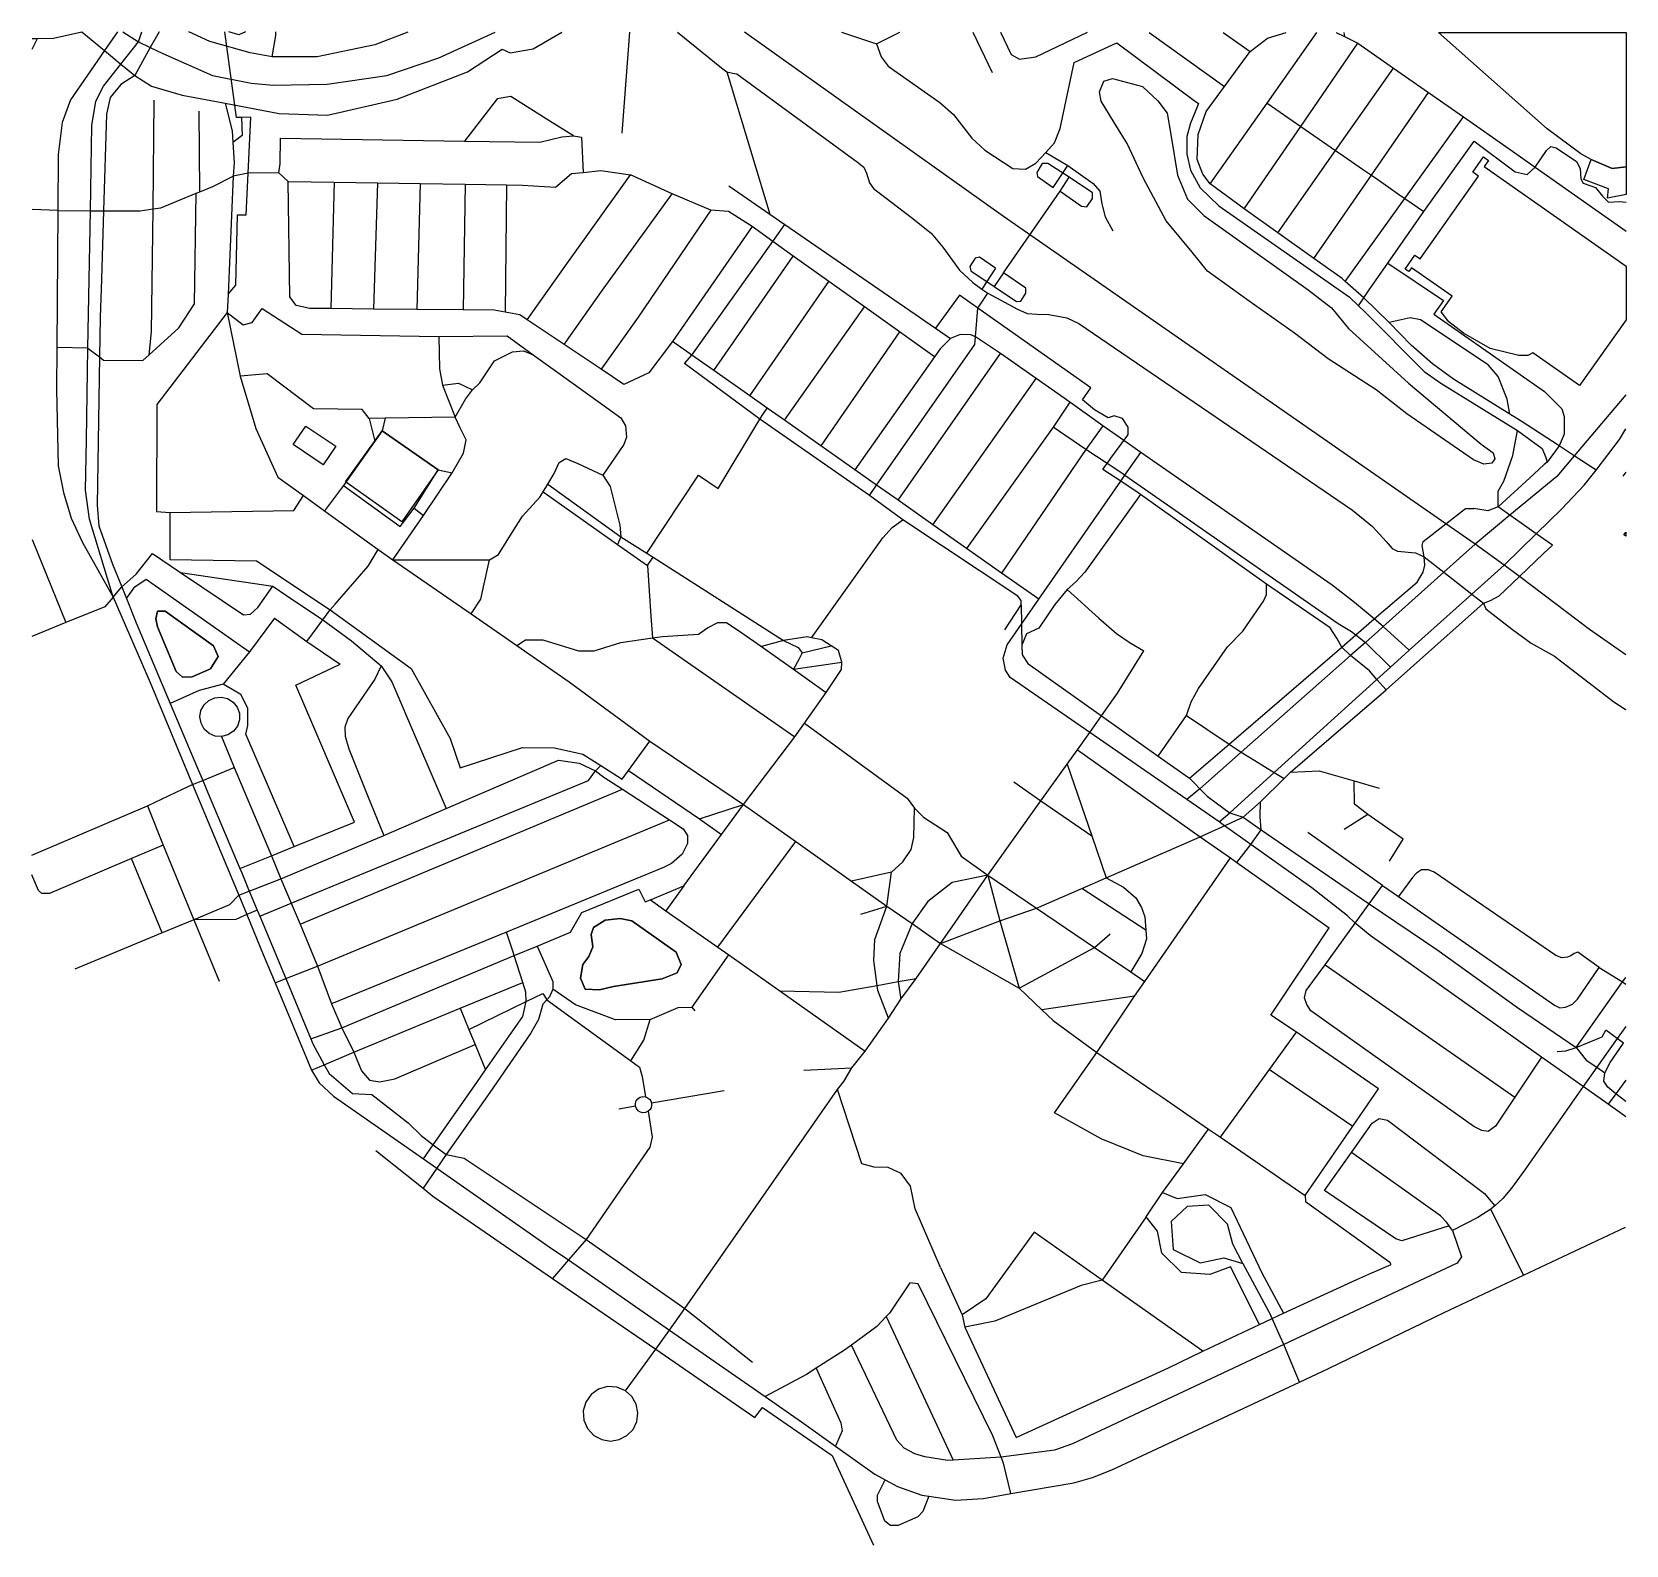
# Model space of a CAD drawing. Header units: millimetres. Extents: x 0 to 714, y 36 to 714.
import ezdxf

# ---------------------------------------------------------------- set-up
doc = ezdxf.new("R2010")
doc.units = ezdxf.units.MM

msp = doc.modelspace()

# ---------------------------------------------------------------- linework, layer by layer
at = {"layer": 'major_roads'}
for points in [[(40.9121, 714.2965), (47.9105, 709.7847), (53.2061, 707.2842), (58.7462, 704.6628), (81.0043, 694.8182), (98.4331, 691.3093), (108.2113, 690.367), (132.4625, 690.8483), (159.1761, 694.7833), (182.4364, 702.6389), (207.6484, 714.2256)], [(168.5566, 714.2423), (153.7388, 708.5672), (128.0105, 703.1552), (107.7281, 703.1642), (97.8606, 704.8588), (79.9029, 710.0489), (70.3888, 714.284)], [(435.3219, 631.5335), (319.4066, 714.1781)], [(714.1817, 435.182), (697.9199, 446.5936), (666.4742, 470.25), (659.6718, 475.3697), (646.6209, 484.8287), (633.5617, 493.8978), (435.3219, 631.5335)]]:
    msp.add_lwpolyline(points, dxfattribs=at)
at = {"layer": 'minor_roads'}
for points in [[(38.4626, 714.2976), (32.6786, 705.9469), (17.4303, 683.9165), (13.6527, 673.6935), (11.935, 659.3835), (11.7605, 634.2166), (11.3333, 572.9153), (11.2025, 554.0355), (11.8715, 519.953), (14.27, 508.0185), (17.6791, 496.4179), (22.8243, 485.513), (36.6176, 460.9898)], [(36.6176, 460.9898), (25.9094, 496.0798), (24.204, 509.0356), (24.5565, 531.5371), (25.2678, 572.6397), (26.347, 634.145), (27.0162, 672.3223), (28.7324, 683.2334), (32.1662, 690.0483), (40.0261, 699.9072), (47.9105, 709.7847), (49.4355, 714.2929)], [(107.7281, 703.1642), (109.4518, 712.7195), (109.5001, 714.2674)], [(434.0618, 714.1294), (438.8726, 704.219), (442.5306, 702.1373), (449.8405, 703.1744), (473.0427, 714.1128)], [(500.6768, 714.1011), (534.4444, 689.8873)], [(700.8899, 517.9328), (691.0729, 524.3352), (684.2377, 528.7863), (667.2434, 539.8535), (662.1923, 543.0037), (636.9695, 558.7547), (627.6335, 565.5749), (617.9397, 573.8904), (608.1325, 584.1004), (596.8344, 595.1933), (588.501, 602.4867), (587.0266, 603.7596), (574.4646, 612.7171), (558.253, 624.2763), (543.2227, 635.0086), (528.0378, 646.2796), (524.6497, 650.5621), (522.1588, 657.0917), (522.6197, 668.3284), (526.2421, 678.6816), (534.4444, 689.8873), (545.9406, 705.4749), (553.603, 711.4989), (561.9826, 714.075)], [(528.0378, 646.2796), (553.4689, 682.3573), (575.6817, 714.0692)], [(533.7686, 714.087), (545.9406, 705.4749)], [(543.2227, 635.0086), (568.5319, 671.9593), (594.0691, 709.2351)], [(584.3682, 714.0655), (588.081, 712.2092), (594.0691, 709.2351), (610.126, 698.0474), (625.7185, 687.1664), (641.4006, 676.2482), (661.8649, 661.9757), (673.5633, 653.7338), (714.2564, 625.0658)], [(558.253, 624.2763), (584.1814, 661.1525), (610.126, 698.0474)], [(574.4646, 612.7171), (600.1976, 650.0856), (625.7185, 687.1664)], [(54.4284, 634.9867), (54.9801, 683.6673)], [(75.456, 642.713), (75.0647, 678.727)], [(242.7633, 667.8059), (232.2215, 674.2927), (214.6901, 685.4258), (208.6431, 684.3419), (193.8854, 665.3942)], [(588.501, 602.4867), (615.2037, 639.7249), (641.4006, 676.2482)], [(110.777, 651.1109), (111.3329, 655.2154), (111.4929, 666.638), (193.8854, 665.3942), (227.7193, 664.8779), (237.4908, 667.3439), (242.7633, 667.8059), (246.3322, 667.1822), (247.0425, 651.3573)], [(451.1897, 460.113), (434.5218, 471.8398), (418.8151, 482.8976), (403.7195, 493.5279), (388.1515, 504.4927), (378.5548, 511.2389), (368.836, 518.0781), (353.5205, 528.8664), (337.2275, 540.3332), (329.5535, 545.732), (321.7818, 551.2052), (305.5947, 562.6069), (295.7701, 569.5297), (287.1674, 575.5884), (276.5515, 561.5422), (265.263, 556.3929), (255.1123, 563.1766), (238.5585, 574.2629), (221.9803, 585.3398), (218.7054, 587.5329), (212.1868, 588.7338), (207.1756, 589.6461), (193.404, 589.7728), (172.5429, 589.9585), (153.1404, 590.1342), (134.0313, 590.3098), (124.6275, 590.3883), (118.5164, 591.7933), (115.6904, 595.5371), (115.0127, 647.2551), (110.777, 651.1109), (97.0624, 651.0521), (90.3308, 649.7085)], [(115.0127, 647.2551), (135.5151, 646.9487), (154.9093, 646.6523), (174.0264, 646.3931), (194.3088, 646.0963), (212.8229, 645.7817), (219.9368, 645.6578), (234.7511, 644.7227), (241.8188, 650.8024), (247.0425, 651.3573), (254.988, 652.199), (268.335, 650.3173)], [(221.9803, 585.3398), (239.0383, 609.3106), (268.335, 650.3173)], [(404.4601, 568.7312), (388.7537, 579.9376), (373.137, 591.0976), (357.1537, 602.4898), (341.2111, 613.8728), (332.0382, 620.4146), (322.7677, 627.0492), (312.2503, 633.7773), (304.2729, 634.4865), (286.9678, 641.8119), (268.335, 650.3173)], [(11.7605, 634.2166), (26.347, 634.145), (32.2142, 634.1423), (48.7075, 634.1256), (54.4284, 634.9867), (57.843, 635.4959), (73.6955, 641.9894), (75.456, 642.713), (81.145, 645.0321), (90.3308, 649.7085)], [(135.5151, 646.9487), (134.0313, 590.3098)], [(154.9093, 646.6523), (153.1404, 590.1342)], [(174.0264, 646.3931), (172.5429, 589.9585)], [(194.3088, 646.0963), (193.404, 589.7728)], [(212.8229, 645.7817), (212.1868, 588.7338)], [(52.761, 569.6276), (65.9351, 581.713), (72.9806, 592.4359), (73.6955, 641.9894)], [(238.5585, 574.2629), (255.2986, 598.011), (286.9678, 641.8119)], [(11.7605, 634.2166), (0.2894, 634.6817)], [(25.2678, 572.6397), (30.4162, 568.6626), (32.2246, 567.2688), (49.8099, 567.038), (52.761, 569.6276), (53.7924, 579.9075), (54.4284, 634.9867)], [(304.2729, 634.4865), (271.7218, 586.4512), (255.1123, 563.1766)], [(322.7677, 627.0492), (287.1674, 575.5884)], [(305.5947, 562.6069), (341.2111, 613.8728)], [(321.7818, 551.2052), (357.1537, 602.4898)], [(337.2275, 540.3332), (373.137, 591.0976)], [(662.1923, 543.0037), (661.046, 549.8391), (656.9837, 559.954), (652.4795, 565.1192), (622.2306, 585.3392), (617.4883, 586.2419), (608.1325, 584.1004)], [(388.7537, 579.9376), (353.5205, 528.8664)], [(496.8676, 525.9089), (489.2994, 531.2519), (479.9064, 537.8772), (465.0715, 548.368), (449.9841, 559.0169), (434.0658, 570.2604), (422.8886, 577.7409), (420.7539, 578.5126), (415.9462, 578.7468), (411.602, 576.9191), (407.0204, 572.3706), (404.4601, 568.7312), (368.836, 518.0781)], [(25.2678, 572.6397), (11.3333, 572.9153)], [(388.1515, 504.4927), (434.0658, 570.2604)], [(403.7195, 493.5279), (449.9841, 559.0169)], [(714.2275, 551.686), (691.0729, 524.3352), (683.287, 515.1073), (662.2558, 497.7403), (646.6209, 484.8287), (632.6566, 472.2694), (606.8639, 449.0816), (605.5188, 447.8935), (603.0488, 445.7028), (597.5299, 440.8202), (590.829, 434.898), (541.9172, 391.6884), (523.298, 375.2492), (517.5265, 370.3668)], [(465.0715, 548.368), (457.5862, 537.2828), (418.8151, 482.8976)], [(479.9064, 537.8772), (472.2339, 527.2471), (434.5218, 471.8398)], [(489.7982, 515.7243), (481.8307, 520.9467), (472.2339, 527.2471), (457.5862, 537.2828)], [(531.9788, 360.3684), (536.764, 364.4619), (556.6714, 382.5164), (602.6652, 424.2414), (608.7711, 429.7645), (615.1215, 435.5197), (617.1758, 437.3577), (645.2429, 462.4576), (659.6718, 475.3697), (674.0604, 489.4612), (685.5467, 500.7028), (695.4927, 511.2671), (700.8899, 517.9328), (711.3342, 531.738), (714.2216, 536.5116)], [(714.1002, 228.2883), (713.5617, 228.7216), (706.3029, 233.8692), (695.0194, 241.8603), (676.4527, 255.0176), (599.6119, 309.4777), (592.9156, 314.9502), (589.4861, 318.2298), (573.5271, 330.829), (546.1541, 350.2865), (534.3658, 358.668), (531.9788, 360.3684), (517.5265, 370.3668), (474.0474, 400.4272), (438.3078, 425.1447), (436.2882, 428.4052), (435.28, 433.7083), (437.0508, 439.7532), (443.4517, 448.9722), (451.1897, 460.113), (487.8984, 512.9948), (489.7982, 515.7243), (496.8676, 525.9089)], [(617.1758, 437.3577), (605.5188, 447.8935), (601.4456, 451.2848), (592.6151, 458.6434), (582.5461, 466.3926), (496.8676, 525.9089)], [(489.7982, 515.7243), (585.2935, 449.3225), (591.2408, 445.6704), (593.2041, 444.1652), (597.5299, 440.8202), (608.7711, 429.7645)], [(0.222, 486.8801), (15.4332, 449.679)], [(36.6176, 460.9898), (40.409, 465.7058), (46.9227, 471.4234), (54.2528, 480.6232), (66.7902, 472.0552)], [(66.7902, 472.0552), (94.9528, 453.1535), (98.0577, 453.4214), (101.4083, 456.4938), (108.1355, 466.0003)], [(66.7902, 472.0552), (108.1355, 466.0003), (114.2698, 461.8186), (130.5304, 450.9366), (143.3365, 441.4956), (156.6225, 430.2436), (153.8248, 424.357), (145.0345, 411.5174), (141.7076, 406.7641), (140.3368, 402.8736), (140.5306, 398.7967), (142.0927, 393.1589), (150.5421, 372.1673), (157.7542, 354.2779)], [(36.6176, 460.9898), (32.859, 456.7475), (15.4332, 449.679)], [(36.6176, 460.9898), (53.1103, 422.8605), (72.1503, 377.1056), (92.7859, 327.5147), (96.3921, 318.8486), (103.808, 301.0241), (109.1155, 288.299), (125.4045, 249.1669), (128.9142, 243.4726), (135.3006, 237.5541), (175.5369, 209.4347), (181.5736, 205.2159), (231.9447, 170.0344), (240.458, 164.1244), (285.7134, 132.6972), (328.5901, 102.9149), (344.8919, 91.5968), (360.1427, 80.7527), (377.8213, 68.171), (382.3513, 65.671), (387.8752, 62.6226), (398.7529, 58.7269), (401.9635, 58.252), (413.82, 56.4918), (426.3784, 57.3223), (438.7336, 59.4438), (466.8588, 64.2519), (475.2292, 66.7372), (483.8851, 70.0676), (567.9365, 109.4365), (581.0348, 115.579), (632.7274, 140.5487), (668.3544, 157.3341), (714.0808, 178.8727)], [(15.4332, 449.679), (0.2022, 443.4954)], [(156.6225, 430.2436), (161.4273, 423.1), (172.8893, 396.3121), (185.719, 366.329)], [(90.4475, 400.9828), (88.002, 399.3587), (85.1495, 398.6171), (82.216, 398.8227), (79.511, 399.994), (77.3361, 401.9638), (75.9275, 404.5461), (75.4317, 407.4345), (75.9056, 410.2946), (77.284, 412.8478), (79.4199, 414.8249), (82.077, 416.0124), (84.97, 416.2712), (87.8137, 415.6012), (90.2741, 414.0493), (92.0984, 411.7918), (93.0995, 409.0332), (93.1471, 406.1079), (92.2332, 403.3223), (90.4475, 400.9828)], [(85.1495, 398.6171), (88.8777, 389.5052), (90.7906, 384.8145), (95.3004, 374.0864), (107.4215, 345.1715), (111.7033, 334.9542), (116.3108, 323.9381), (120.2589, 314.5382), (128.1226, 295.8034), (134.4388, 278.8988), (138.9894, 268.1985), (144.3222, 257.1729), (147.8145, 248.869), (151.4228, 244.7534), (156.0756, 243.9898), (162.7829, 245.2684), (198.7193, 260.6128)], [(92.7859, 327.5147), (97.5377, 329.3792), (111.7033, 334.9542), (157.7542, 354.2779), (185.719, 366.329), (236.0653, 388.0192)], [(236.0653, 388.0192), (245.2813, 386.6965), (252.5977, 383.1922), (256.4184, 380.4696), (264.7362, 375.0425), (285.7875, 361.3077), (291.9139, 357.3211), (293.8928, 354.2463), (293.8913, 350.7452), (291.4689, 345.9265), (286.6184, 341.7681), (283.0973, 340.0145), (212.8313, 311.0334), (134.4388, 278.8988)], [(0.1575, 345.4343), (51.9119, 367.6145), (67.6429, 374.9903), (72.1503, 377.1056), (76.7227, 378.8588), (90.7906, 384.8145)], [(120.2589, 314.5382), (264.7362, 375.0425)], [(51.9119, 367.6145), (59.0018, 350.0316), (72.7179, 316.5654), (84.0084, 288.9974)], [(109.1155, 288.299), (113.8754, 290.1728), (128.1226, 295.8034), (285.7875, 361.3077)], [(59.0018, 350.0316), (44.8033, 343.9738), (7.9786, 328.2681), (4.6538, 328.2696), (3.0897, 329.6355), (0.1535, 336.7152)], [(605.2276, 331.9678), (571.7688, 355.6067)], [(48.9711, 333.7844), (44.8033, 343.9738)], [(612.3071, 327.0244), (682.15, 278.2413), (684.5536, 277.1446), (687.1288, 277.32), (690.2586, 278.786), (692.4761, 280.9861), (702.2036, 295.1723), (692.7288, 301.9554), (691.0173, 301.4638), (689.5582, 300.3872), (688.0993, 299.7748), (685.5566, 299.4229), (682.7537, 300.5106), (628.2919, 337.9113), (625.7416, 338.8781), (622.5798, 338.8794), (620.3871, 337.4315), (618.5609, 335.5006), (612.3071, 327.0244)], [(592.9156, 314.9502), (599.2346, 323.705), (605.2276, 331.9678), (612.3071, 327.0244)], [(92.7859, 327.5147), (88.7339, 323.2911), (72.7179, 316.5654)], [(676.4527, 255.0176), (664.4174, 237.099), (655.7253, 224.1476), (652.4401, 221.6322), (649.6533, 222.1441), (646.1173, 223.9099), (573.0403, 275.7777), (571.2649, 278.5366), (570.2556, 281.5645), (571.0148, 284.8331), (579.4294, 296.4009), (592.9156, 314.9502)], [(175.5369, 209.4347), (179.9647, 215.7756), (199.4208, 243.6271), (203.392, 249.3181), (220.1, 273.2241), (221.6268, 279.8727), (221.4168, 284.1818), (220.0415, 288.4728), (216.2085, 300.4729), (215.6958, 302.0797), (212.8313, 311.0334)], [(579.4294, 296.4009), (664.4174, 237.099)], [(702.2036, 295.1723), (712.7216, 288.7604), (714.1236, 287.7067)], [(125.4045, 249.1669), (131.1181, 251.5881), (144.3222, 257.1729), (191.979, 276.8675), (220.0415, 288.4728)], [(191.979, 276.8675), (195.8864, 267.4398), (198.7193, 260.6128), (203.392, 249.3181)], [(714.1161, 268.7114), (710.3483, 263.4179), (701.151, 250.4759), (695.0194, 241.8603), (668.968, 204.5381), (662.8854, 196.2382), (659.0861, 191.6985), (655.4258, 188.4032), (653.7627, 186.9087), (647.9427, 183.1313), (636.5397, 177.341), (640.5036, 165.536)], [(714.1067, 244.6872), (709.7192, 238.6041), (706.3029, 233.8692)], [(635.0003, 179.459), (613.8586, 172.7811), (611.186, 173.5901), (579.2335, 195.2317), (591.2686, 212.2401), (600.5885, 225.4327), (603.6208, 227.4467), (607.418, 226.6929), (650.9133, 193.9584), (652.9333, 191.4409), (655.4258, 188.4032)], [(636.5397, 177.341), (635.0003, 179.459), (633.9578, 180.8803), (631.1801, 183.8903), (591.2686, 212.2401)], [(542.5488, 162.5946), (538.1192, 171.2795), (535.6944, 180.1864), (527.402, 188.6964), (517.7368, 188.1061), (510.5057, 181.3112)], [(668.3544, 157.3341), (653.7627, 186.9087)], [(510.5057, 181.3112), (511.4621, 168.783), (523.4961, 162.8996), (534.0502, 165.0312), (542.5488, 162.5946), (555.0809, 139.187)], [(640.5036, 165.536), (638.5467, 162.7508), (560.8942, 126.2297), (466.3038, 81.739), (458.2104, 78.9656), (434.2909, 75.8088), (412.7763, 74.4155), (410.4862, 74.2679), (400.1618, 75.9439), (395.6884, 77.3295), (390.9466, 79.8203), (387.5988, 83.4342), (367.2925, 125.9759)], [(438.7336, 59.4438), (435.3248, 73.1431), (434.2909, 75.8088), (430.587, 85.3664), (397.1711, 153.3776), (393.496, 153.9642), (384.2735, 140.3631), (382.7815, 138.7385), (378.6887, 134.2641), (367.2925, 125.9759), (364.1786, 123.7112), (351.4542, 115.6279), (347.142, 112.8902), (328.5901, 102.9149)], [(382.7815, 138.7385), (412.7763, 74.4155)], [(567.9365, 109.4365), (560.8942, 126.2297), (559.2984, 129.7872), (555.6834, 137.8495), (555.0809, 139.187)], [(351.4542, 115.6279), (362.4779, 91.2271), (363.0468, 87.6144), (360.1427, 80.7527)], [(401.9635, 58.252), (399.3121, 51.5016), (397.0782, 48.9952), (388.1368, 45.1264), (384.7955, 45.1278), (382.2864, 47.0698), (378.9326, 55.9493), (378.9338, 58.7353), (382.3513, 65.671)]]:
    msp.add_lwpolyline(points, dxfattribs=at)
at = {"layer": 'parks'}
for points in [[(630.2169, 714.046), (714.2915, 714.0103), (714.2678, 653.893), (708.041, 653.135), (698.5654, 657.1785), (694.0438, 659.6505), (678.924, 670.8934), (630.2169, 714.046)], [(714.2502, 609.3354), (714.2408, 585.2615), (693.3753, 555.872), (672.5687, 570.4975), (670.311, 569.3747), (666.2447, 569.3763), (653.3706, 572.5296), (641.4189, 579.2765), (634.8692, 584.4333), (631.4892, 588.9387), (636.4221, 595.9667), (618.1085, 608.6504), (616.9099, 606.9514), (615.3458, 608.0479), (619.7079, 614.2497), (622.0053, 612.6421), (648.1291, 649.7135), (645.5711, 651.4975), (650.3653, 658.2749), (652.5894, 656.7138), (650.6733, 654.0122), (714.2502, 609.3354)], [(714.2678, 653.893), (714.2629, 641.5079), (706.0067, 639.8837), (706.4565, 643.9325), (695.4001, 648.1995), (698.5654, 657.1785), (708.041, 653.135), (714.2678, 653.893)], [(117.1929, 529.4337), (122.8846, 537.7428), (136.2774, 528.6637), (130.5776, 520.3454), (117.1929, 529.4337)], [(140.6626, 512.7072), (157.0196, 535.5453), (182.1596, 518.1587), (165.8513, 494.8006), (140.6626, 512.7072)], [(714.2033, 490.2209), (714.2026, 488.3231), (713.2894, 488.9999), (714.2033, 490.2209)]]:
    msp.add_lwpolyline(points, dxfattribs=at)
at = {"layer": 'paths'}
for points in [[(0.3244, 711.3558), (2.7342, 711.4025), (9.9052, 711.5385), (22.586, 714.2631)], [(22.586, 714.2631), (22.6521, 714.3043)], [(22.586, 714.2631), (32.6786, 705.9469), (40.0261, 699.9072), (46.2169, 694.8153)], [(57.1283, 714.2896), (53.2061, 707.2842), (46.2169, 694.8153)], [(91.4498, 600.8971), (92.2543, 632.2858), (96.1658, 632.284), (97.0624, 651.0521), (98.2715, 676.1256), (94.1074, 675.9603), (91.7523, 675.8778), (86.5972, 714.2771)], [(86.6785, 682.325), (110.9681, 677.7451), (132.5541, 677.0483), (163.7429, 684.1945), (195.2681, 696.4576), (210.8286, 706.499), (214.4623, 704.9744), (224.7387, 706.6694), (237.4937, 714.213)], [(95.8319, 714.2732), (92.812, 712.9684), (88.4405, 714.2763)], [(264.6354, 668.9944), (268.0087, 714.2)], [(289.3175, 714.1909), (309.0836, 698.1634), (311.5194, 696.4536), (314.1105, 695.8767), (315.9763, 695.4394), (369.9212, 655.9758), (372.7886, 653.6529), (374.0914, 651.0521), (375.3933, 646.6311), (377.1524, 644.1322), (394.227, 631.1607), (402.9596, 624.1456), (408.1641, 617.912), (415.722, 607.5356), (421.595, 602.0819), (425.6764, 599.1084), (428.3158, 597.185), (441.6607, 590.0101), (445.9707, 588.1973), (450.2651, 587.8055), (455.6433, 587.6454), (463.7509, 586.2583), (469.0711, 583.7301), (591.711, 500.081), (600.7371, 492.713), (606.7484, 486.0334), (609.5177, 482.8006), (611.8316, 481.6481), (619.9395, 480.9576), (623.8666, 479.1172), (632.6566, 472.2694), (645.2429, 462.4576), (650.4811, 458.3787), (651.4091, 455.843), (663.4415, 446.6351), (671.7754, 440.4097), (682.1876, 434.6478), (708.7942, 414.1416), (713.8861, 410.9171), (714.1721, 410.7829)], [(362.8318, 714.1597), (378.4999, 708.9528), (388.9063, 714.1486)], [(0.3222, 706.5071), (2.7342, 711.4025)], [(378.4999, 708.9528), (380.608, 703.1384), (383.6621, 698.9488), (406.9364, 682.6037), (413.054, 677.2891), (421.2554, 666.6431), (426.9737, 661.338), (439.5684, 653.1512), (445.2969, 652.7773), (449.8777, 655.4314), (454.28, 660.2215), (458.2829, 664.5475), (460.7629, 671.01), (467.0743, 700.6412), (486.1461, 709.3999), (520.7762, 683.5222), (522.8128, 682.1841), (520.9449, 677.6808), (519.183, 673.4561), (517.4611, 667.374), (517.4579, 659.5825), (519.1744, 652.366), (523.5145, 644.4891), (531.8719, 636.3877), (590.1769, 595.6603), (594.3557, 591.6375), (597.1904, 588.906), (623.8511, 562.131), (631.3053, 556.9554), (665.669, 535.7958), (676.7403, 527.6934), (678.3195, 523.6531), (678.9054, 521.5633), (677.6419, 520.5052), (672.8894, 516.2259), (656.9197, 501.5871), (652.2741, 499.6852), (646.1057, 500.7463)], [(421.6708, 714.1347), (430.2396, 696.0782)], [(587.8094, 714.0641), (588.081, 712.2092)], [(46.2169, 694.8153), (40.0464, 690.7319), (35.2523, 684.9392), (33.5376, 677.4363), (32.2142, 634.1423), (31.2713, 603.5338), (30.7502, 586.4094), (30.4162, 568.6626), (29.3837, 502.2632), (30.1537, 493.0133), (36.3391, 475.793), (40.409, 465.7058), (42.5254, 460.4578), (46.9128, 449.5811), (62.1433, 413.449), (73.9061, 385.5372)], [(46.2169, 694.8153), (53.7525, 690.0385), (67.457, 685.9462), (86.6785, 682.325), (89.9243, 669.9073), (90.2072, 664.7159), (90.7002, 655.6425), (90.3308, 649.7085), (88.0661, 596.7475), (87.5654, 588.5382), (93.4769, 560.0626), (100.4337, 536.6198), (110.3494, 514.8288), (121.7543, 506.6143), (131.2611, 499.7565), (155.2522, 482.4726), (161.8426, 477.7892), (196.8972, 453.6283), (217.3775, 439.3921), (240.8641, 423.0651), (277.0343, 396.5916), (318.8594, 368.1564), (342.3705, 351.5974), (367.2829, 333.8864), (383.0711, 322.6521), (394.4521, 314.8186), (401.6538, 309.8658), (407.1365, 305.8423), (442.4627, 285.8704), (452.6044, 276.2452), (457.6793, 271.4233), (477.1498, 257.1137), (502.234, 239.9693), (506.2585, 237.191), (527.2937, 222.7136), (532.5566, 219.0897), (570.4722, 192.9786), (570.6749, 190.2668), (608.4355, 163.1344)], [(311.5194, 696.4536), (330.6826, 632.6365)], [(553.4689, 682.3573), (568.5319, 671.9593), (584.1814, 661.1525), (587.9045, 658.6715), (596.1732, 652.7897), (600.1976, 650.0856), (603.0082, 648.1528), (612.3767, 641.5369), (615.2037, 639.7249), (623.6599, 633.8802)], [(94.1074, 675.9603), (94.3645, 667.825)], [(94.3645, 667.825), (90.2072, 664.7159)], [(594.3557, 591.6375), (596.8344, 595.1933), (599.2316, 598.712), (607.6054, 610.7256), (623.6599, 633.8802), (646.1797, 665.3995), (664.5254, 651.6107), (670.0336, 650.4477), (673.5633, 653.7338), (678.5534, 661.2354), (680.5506, 662.8969), (682.8891, 662.3945), (692.0623, 656.2524), (693.7315, 653.0943), (694.0638, 648.4415), (695.0653, 646.463), (700.6058, 644.5199), (703.6846, 640.7576), (706.34, 637.9705), (711.311, 638.3865), (714.2615, 638.0435)], [(454.28, 660.2215), (464.2355, 654.4039), (475.5266, 646.4498), (478.4832, 642.9568), (479.4016, 637.2636), (480.8823, 631.3753), (484.3919, 625.1239)], [(431.8327, 608.4297), (424.5659, 613.3268), (422.6833, 612.8633), (420.3349, 609.131), (420.8068, 607.2642), (431.1366, 600.2855), (441.2221, 593.4835), (443.0965, 593.7148), (445.4367, 597.215), (445.4377, 599.5459), (435.3521, 606.3201), (460.7105, 642.9734), (470.3315, 636.1994), (472.6864, 635.957), (475.263, 639.6985), (475.2641, 642.2616), (464.7793, 649.1474), (455.3211, 655.3549), (452.746, 655.3559), (450.3894, 651.3822), (450.6249, 649.5155), (457.6716, 644.6092)], [(457.6716, 644.6092), (464.2355, 654.4039)], [(312.353, 645.2649), (330.6826, 632.6365), (337.4442, 627.9902), (404.873, 581.556), (411.602, 576.9191)], [(460.7105, 642.9734), (464.7793, 649.1474)], [(292.5089, 565.6772), (295.7701, 569.5297), (332.0382, 620.4146), (337.4442, 627.9902)], [(431.8327, 608.4297), (425.6764, 599.1084)], [(607.6054, 610.7256), (632.4691, 593.9995), (628.1477, 587.7792), (677.7364, 553.2129), (685.5074, 545.4833), (686.5817, 542.0468), (686.5786, 534.0323), (684.2377, 528.7863), (678.9054, 521.5633)], [(88.0661, 596.7475), (91.4498, 600.8971)], [(435.3521, 606.3201), (431.1366, 600.2855)], [(375.3422, 506.6434), (378.5548, 511.2389), (422.5856, 574.1842), (422.8886, 577.7409), (423.9615, 590.5839), (428.3158, 597.185)], [(491.2726, 533.9721), (491.2739, 537.1946), (488.7249, 541.1146), (485.0258, 542.2677), (482.2466, 541.3494), (476.2261, 545.0388), (470.7518, 549.4244), (474.4618, 554.8741), (423.9615, 590.5839), (415.6602, 596.373), (404.873, 581.556)], [(87.5654, 588.5382), (56.1898, 547.4123), (55.9807, 499.5023)], [(87.5654, 588.5382), (94.734, 583.0466), (98.7682, 584.1592), (103.2855, 590.4443), (121.0531, 578.8744), (182.4303, 577.9092), (182.6929, 563.3662), (184.0831, 555.964), (191.1975, 556.9175), (197.536, 553.8872)], [(161.8426, 477.7892), (175.6314, 497.6659), (188.4336, 516.7073), (193.498, 525.5924), (194.6333, 531.5168), (191.9384, 536.8857), (189.7321, 541.66), (194.3317, 549.7467), (197.536, 553.8872), (200.8378, 557.1454), (207.4509, 567.005), (215.3734, 570.9391), (220.4422, 571.3826), (224.63, 569.6163), (242.5928, 556.7278), (264.0341, 541.349), (266.0046, 537.8378), (266.4506, 532.8042), (265.3491, 529.5172), (255.874, 515.712)], [(182.4303, 577.9092), (213.0867, 578.1651), (224.63, 569.6163)], [(436.035, 446.4122), (443.3656, 457.581), (443.3665, 459.6241), (441.77, 461.445), (390.2665, 495.7252), (375.3422, 506.6434), (326.2755, 540.8207), (292.5089, 565.6772)], [(148.117, 545.1238), (126.2454, 545.4957), (105.5867, 561.1716), (93.4769, 560.0626)], [(184.0831, 555.964), (189.7321, 541.66)], [(189.7321, 541.66), (158.4726, 541.2374), (151.22, 541.1477), (148.117, 545.1238)], [(275.5631, 480.739), (298.7294, 515.712), (307.5278, 509.7741), (326.2755, 540.8207), (327.8575, 543.3182), (329.5535, 545.732)], [(151.22, 541.1477), (153.7579, 530.9312)], [(158.4726, 541.2374), (157.0196, 535.5453)], [(542.7039, 362.4349), (550.538, 369.406), (561.0789, 379.8214), (563.8997, 382.597), (606.8519, 419.5407), (650.4811, 458.3787), (653.4967, 459.529), (657.4335, 461.5984), (666.4742, 470.25), (677.3409, 480.6282), (681.2783, 484.397), (674.0604, 489.4612), (669.7996, 492.4439), (662.2558, 497.7403), (656.9197, 501.5871), (656.9469, 508.5243), (659.5564, 513.083), (663.6192, 524.5504), (665.669, 535.7958)], [(171.3546, 500.881), (182.1596, 518.1587), (157.0196, 535.5453), (153.7579, 530.9312), (139.7329, 511.036), (165.1577, 492.6557), (171.3546, 500.881)], [(483.5267, 523.2956), (488.0601, 529.5437)], [(488.0601, 529.5437), (489.2994, 531.2519), (490.2779, 532.6073), (491.2726, 533.9721)], [(161.8426, 477.7892), (205.2035, 477.8444), (209.1731, 480.2479), (215.338, 490.0055), (219.9698, 497.34), (227.6825, 505.8804), (229.1259, 508.2571), (231.2135, 511.6923), (234.0677, 516.3901), (236.2783, 521.4318), (239.3593, 523.1764), (244.647, 520.9824), (255.874, 515.712), (259.164, 510.6865), (263.5651, 493.3741), (264.011, 488.1084), (262.4287, 484.7009)], [(480.4691, 519.0807), (481.8307, 520.9467), (483.5267, 523.2956)], [(182.1596, 518.1587), (188.4336, 516.7073)], [(482.823, 516.3866), (479.9228, 518.3194), (480.4691, 519.0807)], [(495.7437, 507.7353), (487.8984, 512.9948), (482.823, 516.3866)], [(714.2139, 517.114), (712.876, 515.2257)], [(139.7329, 511.036), (131.2611, 499.7565)], [(229.1259, 508.2571), (262.4287, 484.7009), (275.8948, 475.1855), (277.4578, 452.6088), (278.1381, 442.7832), (341.9097, 398.4769)], [(231.2135, 511.6923), (264.011, 488.1084), (275.5631, 480.739), (278.4063, 478.9362), (336.8676, 441.6343), (343.4751, 438.5762), (345.2343, 436.1609), (343.6847, 433.0876), (341.3196, 428.7889)], [(606.8519, 419.5407), (602.6652, 424.2414), (599.3175, 427.9946), (590.829, 434.898), (586.8864, 438.7165), (584.7449, 442.7478), (581.7316, 447.3552), (553.2751, 466.9431), (496.8109, 507.0291), (495.7437, 507.7353)], [(61.9945, 499.0074), (117.4649, 499.9019), (121.7543, 506.6143)], [(171.3546, 500.881), (175.6314, 497.6659)], [(496.8109, 507.0291), (471.8036, 472.27), (467.8658, 467.8976), (463.9284, 464.4353), (458.368, 457.7698), (451.1925, 447.186), (445.6419, 444.6437), (443.5455, 439.5833), (443.78, 435.2092), (446.3209, 431.2892), (479.3229, 407.8823), (504.7079, 389.8649), (518.7528, 379.913)], [(518.7528, 379.913), (536.4425, 395.1824), (586.8864, 438.7165), (593.2041, 444.1652), (601.4456, 451.2848), (620.6269, 467.8352), (623.4075, 472.2081), (624.1014, 475.4303), (623.8666, 479.1172), (622.9478, 484.1882), (623.413, 486.0267), (633.5617, 493.8978), (642.3979, 500.7478), (646.1057, 500.7463)], [(55.9807, 499.5023), (61.9945, 499.0074), (61.985, 477.9637), (100.7576, 477.3891), (133.8328, 455.4113)], [(349.4257, 442.8641), (381.3481, 487.6588), (385.4653, 492.2169), (390.2665, 495.7252)], [(150.7995, 474.8873), (155.2522, 482.4726)], [(275.8948, 475.1855), (278.4063, 478.9362)], [(135.9934, 457.8992), (150.7995, 474.8873)], [(196.8972, 453.6283), (201.2434, 460.0992), (202.7785, 467.11), (205.2035, 477.8444)], [(42.5254, 460.4578), (46.2192, 465.6474), (51.2895, 469.1462), (97.6264, 436.6219)], [(463.9284, 464.4353), (478.1105, 451.6881), (485.9633, 444.7384), (492.0815, 440.5383), (498.3222, 436.9696)], [(504.7079, 389.8649), (517.3708, 407.9966), (519.4595, 414.2178), (522.7053, 420.2064), (535.6699, 438.8488), (542.6157, 445.7645), (551.8785, 459.3379), (553.2732, 462.3276), (553.2751, 466.9431)], [(123.355, 441.2445), (130.5304, 450.9366), (133.8328, 455.4113), (135.9934, 457.8992)], [(443.3656, 457.581), (443.4517, 448.9722), (443.5455, 439.5833)], [(108.8544, 451.6892), (97.6264, 436.6219), (85.8446, 422.0378), (75.1518, 419.2473), (62.1433, 413.449)], [(108.8544, 451.6892), (123.355, 441.2445), (138.2468, 430.9947)], [(133.8328, 455.4113), (170.0353, 429.114), (187.5664, 397.8193), (191.9448, 384.5839)], [(217.3775, 439.3921), (221.2657, 441.9071), (228.9665, 441.9037), (245.0506, 437.0769), (252.0995, 437.0739), (263.9905, 440.7927), (278.1381, 442.7832), (282.7018, 443.422), (298.7722, 444.5016), (302.742, 447.3602), (307.3635, 449.7542), (311.332, 449.7525), (318.1508, 445.1527), (326.9165, 438.9547), (341.3196, 428.7889), (356.0161, 418.4187)], [(356.0161, 418.4187), (362.776, 428.6869), (363.0055, 431.8721), (361.4105, 437.1198), (358.1681, 439.2293), (354.0866, 441.8963), (349.4257, 442.8641), (347.4457, 443.2735), (336.8676, 441.6343), (326.9165, 438.9547)], [(345.2343, 436.1609), (358.1681, 439.2293)], [(486.3842, 418.0947), (498.3222, 436.9696)], [(93.3291, 339.4572), (107.4215, 345.1715), (117.6749, 349.3273), (144.6043, 360.2272), (118.4323, 421.5775), (138.2468, 430.9947)], [(341.3196, 428.7889), (363.0055, 431.8721)], [(117.6749, 349.3273), (95.9638, 399.6802), (96.8375, 403.6267), (96.841, 411.2975), (93.7634, 417.4373), (85.8446, 422.0378)], [(125.1337, 263.1806), (138.9894, 268.1985), (216.2085, 300.4729), (226.4294, 304.7403), (241.4998, 310.928), (246.4828, 319.8318), (272.108, 330.2125), (274.8437, 324.5185), (277.1992, 325.4833), (292.2614, 331.6896), (309.0584, 354.732), (318.8594, 368.1564), (341.9097, 398.4769), (346.2966, 404.6785), (356.0161, 418.4187)], [(468.5191, 392.6937), (474.0474, 400.4272), (479.3229, 407.8823), (486.3842, 418.0947)], [(517.3708, 407.9966), (526.5116, 401.9936)], [(346.2966, 404.6785), (392.2837, 371.004), (395.517, 366.545), (399.4921, 362.578), (410.1808, 355.6549), (416.4022, 345.0004), (428.3859, 336.4795), (450.2275, 321.6859), (476.1181, 304.1605), (492.3629, 293.1769), (498.6767, 288.8931)], [(526.5116, 401.9936), (536.4425, 395.1824)], [(191.9448, 384.5839), (219.8511, 393.6448), (234.2505, 393.6385), (246.9292, 390.6612), (254.9701, 385.5872), (264.5915, 379.5188), (267.4453, 383.4365), (277.0343, 396.5916)], [(536.4425, 395.1824), (541.9172, 391.6884), (547.9134, 387.8691), (556.6714, 382.5164), (561.0789, 379.8214)], [(292.6362, 142.3524), (360.9766, 240.4556), (363.8711, 244.0484), (367.5082, 250.2317), (373.4603, 257.7422), (383.8078, 272.5315), (389.4261, 280.9707), (396.2427, 290.2917), (407.1365, 305.8423), (413.7331, 315.2563), (428.3859, 336.4795), (452.1707, 369.7902), (463.904, 386.2321), (468.5191, 392.6937)], [(463.904, 386.2321), (474.9327, 354.1605), (481.4116, 335.3337), (489.0863, 331.1608), (494.6502, 326.3852), (497.1746, 322.1122), (498.6886, 317.8304), (499.1506, 311.831), (499.4424, 308.0141), (497.4187, 301.4678), (492.3629, 293.1769)], [(468.5191, 392.6937), (523.5418, 353.7597), (537.0084, 344.2446), (539.876, 342.2097), (581.2859, 312.9119)], [(73.9061, 385.5372), (76.7227, 378.8588), (79.1648, 373.0442)], [(102.2347, 318.1123), (116.3108, 323.9381), (249.491, 378.9867), (252.5977, 383.1922), (254.9701, 385.5872)], [(267.4453, 383.4365), (299.1685, 361.7941), (309.0584, 354.732)], [(518.7528, 379.913), (521.0254, 377.5904), (523.298, 375.2492), (526.6133, 371.8489), (534.6459, 366.0043), (536.764, 364.4619), (539.0128, 363.6809), (542.7039, 362.4349)], [(563.8997, 382.597), (576.7754, 383.2604), (592.4198, 378.75), (603.6724, 375.5044)], [(614.3874, 352.7106), (598.607, 363.6381), (592.6682, 368.3024), (592.4198, 378.75)], [(79.1648, 373.0442), (93.3291, 339.4572), (94.135, 337.5437), (97.5377, 329.3792), (101.0788, 320.8989), (102.2347, 318.1123), (113.8754, 290.1728), (125.1337, 263.1806), (126.0617, 260.9792), (131.1181, 251.5881), (133.2677, 247.6125), (143.7028, 238.7019), (152.4141, 238.1966), (168.7801, 225.5037), (174.5799, 219.8641)], [(439.9914, 378.4041), (452.1707, 369.7902), (474.9327, 354.1605)], [(299.1685, 361.7941), (318.8594, 368.1564)], [(383.0711, 322.6521), (385.2289, 337.8999), (390.2752, 342.5412), (394.0097, 347.9816), (395.2589, 353.4323), (395.517, 366.545)], [(550.7855, 356.8782), (550.4211, 362.6082), (550.538, 369.406)], [(523.5418, 353.7597), (528.9538, 356.2185), (534.3658, 358.668), (537.7728, 360.2174), (542.7039, 362.4349)], [(542.7039, 362.4349), (550.7855, 356.8782)], [(598.607, 363.6381), (587.9535, 357.0024)], [(307.4069, 304.2317), (342.3705, 351.5974)], [(407.1365, 305.8423), (433.7395, 315.9908), (450.2275, 321.6859), (470.4491, 330.537), (481.4116, 335.3337), (523.5418, 353.7597)], [(539.876, 342.2097), (543.0151, 346.2574), (546.1541, 350.2865), (550.7855, 356.8782)], [(550.7855, 356.8782), (586.4685, 332.384), (599.2346, 323.705), (629.4596, 303.1786), (665.615, 277.2449), (691.9134, 259.3669), (696.4665, 253.5795)], [(608.353, 342.7205), (614.3874, 352.7106)], [(516.0007, 207.2188), (497.9925, 210.7737), (479.1384, 218.3316), (458.2244, 230.1251), (477.1498, 257.1137), (494.1104, 282.3107), (498.6767, 288.8931), (537.0084, 344.2446)], [(385.2289, 337.8999), (367.2829, 333.8864)], [(428.3859, 336.4795), (412.4123, 333.2451), (401.4319, 324.6781), (394.4521, 314.8186), (388.9866, 301.4945), (388.2723, 288.837), (389.4261, 280.9707)], [(428.3859, 336.4795), (433.7395, 315.9908), (442.4627, 285.8704), (476.1181, 304.1605), (483.1533, 310.3146)], [(91.4691, 316.7149), (72.7179, 316.5654), (58.5603, 310.6747), (48.9711, 333.7844)], [(292.2614, 331.6896), (284.1971, 320.5584)], [(499.1506, 311.831), (470.4491, 330.537)], [(277.1992, 325.4833), (284.1971, 320.5584), (307.4069, 304.2317), (312.3438, 300.8492), (335.1463, 284.7084), (373.4603, 257.7422)], [(371.4571, 319.0816), (383.0711, 322.6521)], [(383.8078, 272.5315), (379.0621, 284.8755), (378.7696, 287.1044), (377.3238, 298.2398), (377.8249, 307.647), (383.0711, 322.6521)], [(101.0788, 320.8989), (96.3921, 318.8486), (91.4691, 316.7149)], [(58.5603, 310.6747), (19.3475, 294.4408)], [(570.4722, 192.9786), (591.9172, 224.1268), (603.3735, 240.7732), (566.6882, 266.1779), (555.0788, 273.7698), (581.2859, 312.9119)], [(226.4294, 304.7403), (233.5285, 288.9034), (233.527, 285.4395), (232.0423, 281.9669), (230.8031, 280.6395), (229.0502, 278.755), (227.0588, 271.828), (223.5764, 265.6446), (205.3515, 239.1948), (185.7894, 211.3526)], [(297.2653, 275.8002), (295.8807, 277.3516), (312.3438, 300.8492)], [(335.1463, 284.7084), (361.6471, 284.14), (378.7696, 287.1044), (388.2723, 288.837), (396.2427, 290.2917)], [(691.9134, 259.3669), (709.8433, 284.6846), (712.7216, 288.7604), (714.1248, 290.74)], [(195.8864, 267.4398), (221.6268, 279.8727), (229.0523, 283.4541), (230.8031, 280.6395), (268.4973, 253.3016), (272.3262, 250.5233), (273.5712, 246.3066), (275.0341, 237.2142)], [(277.1679, 271.9177), (261.5215, 271.7573), (243.6208, 278.5072), (233.527, 285.4395)], [(494.1104, 282.3107), (452.6044, 276.2452)], [(268.4973, 253.3016), (274.2628, 262.6044), (277.1679, 271.9177), (289.6139, 277.2708), (295.8807, 277.3516)], [(532.5566, 219.0897), (554.6044, 249.5039), (566.6882, 266.1779)], [(683.4049, 257.5408), (687.3574, 257.8643), (691.9134, 259.3669), (703.5441, 264.145), (705.1914, 267.051)], [(713.1671, 261.188), (710.3483, 263.4179), (705.1914, 267.051)], [(714.1029, 235.1296), (709.7192, 238.6041), (706.0695, 241.503), (704.2941, 244.2619), (704.809, 248.0413), (707.0926, 252.5723), (713.1671, 261.188)], [(346.0021, 249.1358), (367.5082, 250.2317)], [(696.4665, 253.5795), (701.151, 250.4759), (704.809, 248.0413)], [(554.6044, 249.5039), (591.9172, 224.1268)], [(271.6984, 231.0029), (270.9328, 231.9412), (270.5258, 233.0743), (270.5182, 234.2816), (270.9099, 235.4237), (271.6519, 236.3706), (272.6626, 237.0295), (273.8362, 237.3169), (275.0341, 237.2142), (275.9711, 236.8238), (276.7613, 236.192), (277.3477, 235.3652), (277.6814, 234.4085), (277.7298, 233.3684), (277.4931, 232.3562), (276.963, 231.4557), (276.1967, 230.7409), (275.0963, 230.2213), (273.8983, 230.0918), (272.725, 230.371), (271.6984, 231.0029)], [(310.2396, 239.8551), (277.6814, 234.4085)], [(407.2221, 160.7098), (395.751, 186.996), (393.7343, 197.2401), (389.5561, 202.8046), (383.7061, 205.5559), (377.5047, 205.6885), (371.915, 207.1675), (360.9766, 240.4556)], [(276.1967, 230.7409), (278.0252, 219.0853), (277.0372, 214.6281), (248.4238, 173.3612)], [(270.5258, 233.0743), (263.0606, 231.6381)], [(506.5994, 194.342), (516.0007, 207.2188), (527.2937, 222.7136)], [(174.5799, 219.8641), (179.9647, 215.7756), (185.7894, 211.3526), (181.5736, 205.2159), (175.4251, 196.2755)], [(154.204, 213.1496), (175.4251, 196.2755), (179.6856, 192.689), (233.3564, 155.8716), (279.5977, 124.1468), (323.998, 93.5931), (327.4797, 98.0399), (358.5763, 76.4908), (377.213, 36.3922)], [(185.7894, 211.3526), (193.8319, 209.761), (248.4238, 173.3612), (292.6362, 142.3524), (322.99, 118.3239)], [(441.0585, 84.6191), (509.2482, 115.8312), (524.6615, 123.3192), (550.0431, 135.168), (537.0801, 161.0181), (527.8782, 157.5672), (515.1902, 158.5383), (506.2786, 167.1693), (504.4083, 177.0789), (499.2851, 183.461), (506.5994, 194.342), (513.2562, 191.7018), (525.7008, 193.4798), (537.2947, 187.5966), (551.1445, 158.375), (560.7532, 140.2713), (593.6578, 155.3767), (600.3577, 158.42), (609.0055, 162.0848), (608.4355, 163.1344)], [(499.2851, 183.461), (479.593, 155.1355), (470.2449, 152.7155), (431.4886, 136.7864), (418.0739, 134.0803)], [(248.4238, 173.3612), (240.458, 164.1244), (233.3564, 155.8716)], [(524.6615, 123.3192), (479.593, 155.1355), (449.1076, 176.5911), (427.4997, 146.7248), (416.8945, 139.5785), (418.0739, 134.0803), (441.0585, 84.6191)], [(407.2221, 160.7098), (416.8945, 139.5785)], [(279.5977, 124.1468), (285.7134, 132.6972), (292.6362, 142.3524)], [(550.0431, 135.168), (555.6834, 137.8495), (560.7532, 140.2713)], [(266.013, 105.5607), (279.5977, 124.1468)], [(269.4364, 88.2488), (271.1493, 91.7863), (271.6562, 95.6772), (270.9, 99.5315), (268.9456, 102.9313), (266.013, 105.5607), (262.1836, 107.1782), (258.0276, 107.4215), (254.0258, 106.281), (250.6428, 103.8865), (248.2536, 100.4979), (247.1354, 96.4958), (247.427, 92.3724), (249.0878, 88.5734), (251.9224, 85.5354), (255.4014, 83.6951), (259.2964, 83.0341), (263.1839, 83.6453), (266.6807, 85.4361), (269.4364, 88.2488)]]:
    msp.add_lwpolyline(points, dxfattribs=at)
at = {"layer": 'water'}
for points in [[(478.3793, 687.3844), (480.3289, 692.2498), (484.249, 693.4647), (497.7012, 689.8002), (504.5437, 683.4732), (508.7054, 677.8809), (510.4128, 668.3799), (513.3388, 650.121), (517.743, 639.4209), (525.074, 632.1093), (571.7943, 598.7417), (582.3112, 590.7044), (589.8941, 581.4518), (616.792, 556.859), (649.3198, 529.5895), (654.7047, 525.687), (655.437, 523.0121), (654.2057, 521.0624), (650.5467, 520.581), (645.8944, 522.533), (616.0612, 543.2265), (602.359, 553.9488), (580.8352, 567.8319), (565.6747, 579.2699), (545.3734, 593.6447), (526.775, 607.0438), (519.9415, 615.5625), (508.1966, 629.6831), (497.9288, 648.9201), (490.8375, 664.2554), (484.9743, 673.7395), (479.1029, 683.2422), (478.3793, 687.3844)], [(519.9415, 615.5625), (508.1966, 629.6831), (497.9288, 648.9201), (490.8375, 664.2554), (484.9743, 673.7395), (479.1029, 683.2422), (478.3793, 687.3844), (480.3289, 692.2498), (484.249, 693.4647), (497.7012, 689.8002), (504.5437, 683.4732), (508.7054, 677.8809), (510.4128, 668.3799), (513.3388, 650.121), (517.743, 639.4209), (525.074, 632.1093), (571.7943, 598.7417), (582.3112, 590.7044), (589.8941, 581.4518), (616.792, 556.859), (649.3198, 529.5895), (654.7047, 525.687), (655.437, 523.0121), (654.2057, 521.0624), (650.5467, 520.581), (645.8944, 522.533), (616.0612, 543.2265), (602.359, 553.9488), (580.8352, 567.8319), (565.6747, 579.2699), (545.3734, 593.6447), (526.775, 607.0438), (519.9415, 615.5625)], [(55.7064, 451.3788), (56.4739, 454.7216), (59.8394, 454.7201), (81.5252, 439.2851), (83.5847, 434.4087), (80.2249, 429.0146), (71.9601, 425.4244), (67.5758, 425.1664), (64.7248, 427.7401), (56.4708, 447.7752), (55.7064, 451.3788)], [(56.4708, 447.7752), (64.7248, 427.7401), (67.5758, 425.1664), (71.9601, 425.4244), (80.2249, 429.0146), (83.5847, 434.4087), (81.5252, 439.2851), (59.8394, 454.7201), (56.4739, 454.7216), (55.7064, 451.3788), (56.4708, 447.7752)], [(245.9729, 290.3839), (246.9698, 296.5684), (249.7094, 300.0311), (251.4552, 304.488), (250.7079, 309.9303), (251.7034, 313.1524), (256.9366, 316.3633), (263.6436, 317.1033), (268.8749, 316.1167), (288.7689, 302.0016), (290.9994, 296.5493), (289.2621, 292.8354), (282.5379, 290.1173), (260.6478, 286.6628), (254.4294, 285.1889), (247.9591, 285.4332), (245.9729, 290.3839)], [(260.6478, 286.6628), (282.5379, 290.1173), (289.2621, 292.8354), (290.9994, 296.5493), (288.7689, 302.0016), (268.8749, 316.1167), (263.6436, 317.1033), (256.9366, 316.3633), (251.7034, 313.1524), (250.7079, 309.9303), (251.4552, 304.488), (249.7094, 300.0311), (246.9698, 296.5684), (245.9729, 290.3839), (247.9591, 285.4332), (254.4294, 285.1889), (260.6478, 286.6628)]]:
    msp.add_lwpolyline(points, dxfattribs=at)

doc.saveas('drawing.dxf')
